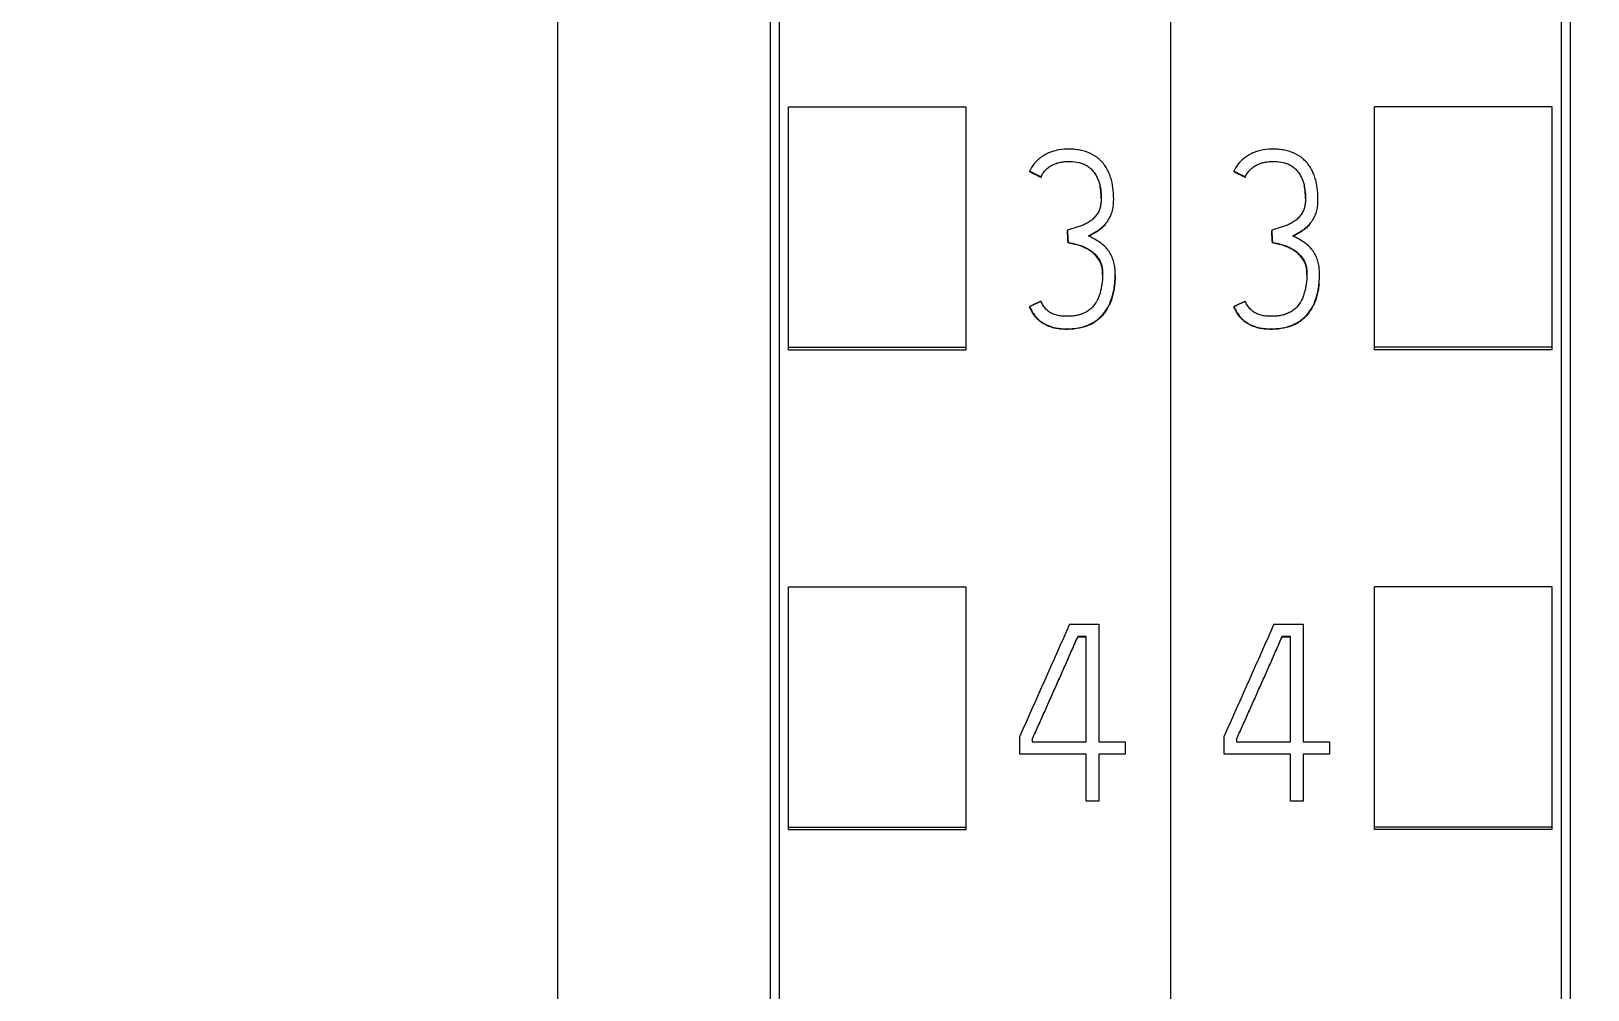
# Model space of a CAD drawing. Header units: millimetres. Extents: x 1359 to 3577, y 1333 to 3557.
# Drawn here: x 2633.15 to 2650.67, y 3011.5 to 3022.29 of the extents above; entities that cross this region are included whole.
import ezdxf

# ---------------------------------------------------------------- set-up
doc = ezdxf.new("R2010")
doc.units = ezdxf.units.MM
doc.layers.add('000-PI-Oprema', color=30, linetype='Continuous', lineweight=5)
doc.layers.add('002-PI-Kabelska kanalica', color=150, linetype='Continuous')
doc.styles.get("Standard").update_dxf_attribs({"font": 'arial.ttf'})
doc.dimstyles.new('ISO-25', dxfattribs={"dimtxt": 2.5, "dimasz": 2.5, "dimexe": 1.25, "dimexo": 0.625, "dimtad": 1, "dimtxsty": 'Standard', "dimcen": 2.5, "dimadec": 0, "dimazin": 0, "dimtfac": 1, "dimtmove": 0, "dimatfit": 3, "dimfxl": 1, "dimarcsym": 0})

# ---------------------------------------------------------------- blocks, each defined once
blk = doc.blocks.new('S7-1500 DI HF - 6ES7521-1BL00-0AB0')
at = {"layer": '000-PI-Oprema', "color": 0, "linetype": 'ByBlock', "lineweight": 0}
for p, q in [((0, 134.681), (0, 21.262)), ((34.8, 134.681), (34.8, 21.262)), ((4.4, 132.4), (4.4, 23.585)), ((30.4, 23.585), (30.4, 132.4)), ((2.3, 112.178), (2.3, 114.881)), ((4.3, 114.881), (2.3, 114.881)), ((4.3, 112.178), (4.3, 114.881)), ((30.5, 112.178), (30.5, 114.881)), ((30.5, 114.881), (32.5, 114.881)), ((32.5, 112.178), (32.5, 114.881)), ((0.716, 114.157), (0.716, 114.151)), ((0.844, 114.094), (0.844, 114.088)), ((33.216, 114.157), (33.216, 114.151)), ((33.344, 114.094), (33.344, 114.088)), ((1.662, 113.84), (1.662, 113.846)), ((34.162, 113.84), (34.162, 113.846)), ((1.141, 113.494), (1.141, 113.488)), ((33.641, 113.494), (33.641, 113.488)), ((1.149, 113.356), (1.149, 113.35)), ((33.649, 113.356), (33.649, 113.35)), ((1.679, 112.99), (1.679, 112.996)), ((34.179, 112.99), (34.179, 112.996)), ((0.716, 112.635), (0.716, 112.629)), ((33.216, 112.635), (33.216, 112.629)), ((2.3, 112.149), (2.3, 112.178)), ((4.3, 112.178), (2.3, 112.178)), ((4.3, 112.149), (4.3, 112.178)), ((30.5, 112.149), (30.5, 112.178)), ((30.5, 112.178), (32.5, 112.178)), ((32.5, 112.149), (32.5, 112.178)), ((4.3, 112.149), (2.3, 112.149)), ((30.5, 112.149), (32.5, 112.149)), ((2.3, 106.777), (2.3, 109.479)), ((4.3, 109.479), (2.3, 109.479)), ((4.3, 106.777), (4.3, 109.479)), ((30.5, 106.777), (30.5, 109.479)), ((30.5, 109.479), (32.5, 109.479)), ((32.5, 106.777), (32.5, 109.479)), ((1.166, 109.061), (1.496, 109.061)), ((1.496, 109.061), (1.496, 107.735)), ((33.666, 109.061), (33.996, 109.061)), ((33.996, 109.061), (33.996, 107.735)), ((1.257, 108.923), (1.257, 108.917)), ((1.354, 108.923), (1.257, 108.923)), ((1.257, 108.917), (1.354, 108.917)), ((1.354, 107.735), (1.354, 108.923)), ((33.757, 108.923), (33.757, 108.917)), ((33.854, 108.923), (33.757, 108.923)), ((33.757, 108.917), (33.854, 108.917)), ((33.854, 107.735), (33.854, 108.923)), ((0.605, 107.596), (0.605, 107.801)), ((33.105, 107.596), (33.105, 107.801)), ((0.744, 107.771), (0.744, 107.735)), ((0.744, 107.735), (1.354, 107.735)), ((1.496, 107.735), (1.79, 107.735)), ((1.79, 107.735), (1.79, 107.596)), ((33.244, 107.771), (33.244, 107.735)), ((33.244, 107.735), (33.854, 107.735)), ((33.996, 107.735), (34.29, 107.735)), ((34.29, 107.735), (34.29, 107.596)), ((1.354, 107.596), (0.605, 107.596)), ((1.354, 107.069), (1.354, 107.596)), ((1.496, 107.596), (1.496, 107.069)), ((1.79, 107.596), (1.496, 107.596)), ((33.854, 107.596), (33.105, 107.596)), ((33.854, 107.069), (33.854, 107.596)), ((33.996, 107.596), (33.996, 107.069)), ((34.29, 107.596), (33.996, 107.596)), ((1.496, 107.069), (1.354, 107.069)), ((33.996, 107.069), (33.854, 107.069)), ((2.3, 106.749), (2.3, 106.777)), ((4.3, 106.777), (2.3, 106.777)), ((4.3, 106.749), (2.3, 106.749)), ((4.3, 106.749), (4.3, 106.777)), ((30.5, 106.749), (30.5, 106.777)), ((30.5, 106.777), (32.5, 106.777)), ((30.5, 106.749), (32.5, 106.749)), ((32.5, 106.749), (32.5, 106.777))]:
    blk.add_line(p, q, dxfattribs=at)
at = {"layer": '000-PI-Oprema', "color": 18, "linetype": 'ByBlock', "lineweight": 0, "true_color": 0x000000}
for centre, major_axis, ratio, start_param, end_param in [((-12.853, 16.693), (438.421, 990.891), 0.022739, 1.487509, 1.488786), ((18.741, 10.646), (452.614, 1023.309), 0.023466, 1.484858, 1.486095)]:
    blk.add_ellipse(centre, major_axis=major_axis, ratio=ratio, start_param=start_param, end_param=end_param, dxfattribs=at)
at = {"layer": '000-PI-Oprema', "color": 0, "linetype": 'ByBlock', "lineweight": 0}
for points, knots in [([(4.5, 132.586), (4.5, 129.542), (4.5, 119.972), (4.5, 105.802), (4.5, 91.235), (4.5, 77.025), (4.5, 62.731), (4.5, 47.245), (4.5, 34.605), (4.5, 26.64), (4.5, 23.299)], [0, 0, 0, 0, 0.083934, 0.263736, 0.389889, 0.484142, 0.653794, 0.78188, 0.908517, 1, 1, 1, 1]), ([(30.3, 23.299), (30.3, 26.64), (30.3, 34.605), (30.3, 47.245), (30.3, 62.731), (30.3, 77.025), (30.3, 91.235), (30.3, 105.802), (30.3, 119.972), (30.3, 129.542), (30.3, 132.586)], [0, 0, 0, 0, 0.091483, 0.21812, 0.346206, 0.515858, 0.610111, 0.736264, 0.916066, 1, 1, 1, 1]), ([(27.9, 129.52), (27.9, 127.497), (27.9, 118.948), (27.9, 105.802), (27.9, 91.235), (27.9, 77.025), (27.9, 62.731), (27.9, 47.245), (27.9, 34.486), (27.9, 25.605), (27.9, 21.348), (27.9, 20.55)], [0, 0, 0, 0, 0.055935, 0.236292, 0.362833, 0.457376, 0.627551, 0.756032, 0.883059, 0.978086, 1, 1, 1, 1]), ([(1.379, 113.431), (1.397, 113.44), (1.415, 113.449), (1.449, 113.469), (1.467, 113.479), (1.491, 113.496), (1.5, 113.501), (1.515, 113.513), (1.523, 113.52), (1.538, 113.533), (1.545, 113.54), (1.56, 113.554), (1.567, 113.562), (1.586, 113.585), (1.598, 113.601), (1.614, 113.627), (1.618, 113.636), (1.627, 113.654), (1.631, 113.663), (1.642, 113.692), (1.648, 113.711), (1.656, 113.75), (1.659, 113.77), (1.662, 113.81), (1.662, 113.83), (1.662, 113.871), (1.661, 113.891), (1.657, 113.95), (1.652, 113.99), (1.639, 114.049), (1.634, 114.069), (1.621, 114.107), (1.607, 114.144), (1.588, 114.18), (1.567, 114.215), (1.555, 114.231), (1.53, 114.262), (1.509, 114.284), (1.486, 114.304), (1.47, 114.316), (1.462, 114.322), (1.42, 114.35), (1.383, 114.367), (1.335, 114.383), (1.325, 114.386), (1.306, 114.391), (1.276, 114.397), (1.226, 114.404), (1.186, 114.406), (1.145, 114.406), (1.125, 114.406), (1.065, 114.401), (1.025, 114.395), (0.977, 114.381), (0.967, 114.378), (0.948, 114.371), (0.939, 114.367), (0.911, 114.355), (0.875, 114.336), (0.842, 114.313), (0.819, 114.294), (0.811, 114.287), (0.796, 114.273), (0.789, 114.266), (0.769, 114.243), (0.756, 114.228), (0.74, 114.202), (0.735, 114.194), (0.725, 114.176), (0.72, 114.167), (0.716, 114.157)], [0, 0, 0, 0, 0.03125, 0.03125, 0.0625, 0.0625, 0.078125, 0.078125, 0.09375, 0.09375, 0.109375, 0.109375, 0.125, 0.125, 0.15625, 0.15625, 0.171875, 0.171875, 0.1875, 0.1875, 0.21875, 0.21875, 0.25, 0.25, 0.28125, 0.28125, 0.3125, 0.3125, 0.375, 0.375, 0.40625, 0.40625, 0.4375, 0.46875, 0.46875, 0.5, 0.5, 0.53125, 0.546875, 0.546875, 0.5625, 0.5625, 0.625, 0.625, 0.640625, 0.640625, 0.65625, 0.6875, 0.71875, 0.71875, 0.75, 0.75, 0.8125, 0.8125, 0.828125, 0.828125, 0.84375, 0.84375, 0.875, 0.90625, 0.90625, 0.921875, 0.921875, 0.9375, 0.9375, 0.96875, 0.96875, 0.984375, 0.984375, 1, 1, 1, 1]), ([(0.844, 114.094), (0.851, 114.109), (0.859, 114.123), (0.878, 114.15), (0.888, 114.163), (0.905, 114.18), (0.911, 114.186), (0.924, 114.197), (0.931, 114.202), (0.944, 114.212), (0.951, 114.216), (0.965, 114.225), (0.972, 114.229), (0.994, 114.239), (1.01, 114.245), (1.042, 114.255), (1.058, 114.258), (1.091, 114.264), (1.107, 114.265), (1.14, 114.268), (1.157, 114.268), (1.207, 114.267), (1.239, 114.264), (1.28, 114.254), (1.288, 114.252), (1.304, 114.247), (1.312, 114.244), (1.335, 114.235), (1.349, 114.227), (1.37, 114.214), (1.377, 114.209), (1.39, 114.199), (1.397, 114.194), (1.415, 114.177), (1.426, 114.165), (1.441, 114.145), (1.446, 114.138), (1.455, 114.124), (1.468, 114.103), (1.479, 114.081), (1.492, 114.051), (1.497, 114.035), (1.506, 114.003), (1.509, 113.987), (1.518, 113.939), (1.52, 113.906), (1.521, 113.856), (1.521, 113.84), (1.52, 113.807), (1.518, 113.79), (1.514, 113.766), (1.512, 113.758), (1.508, 113.742), (1.506, 113.734), (1.497, 113.711), (1.49, 113.696), (1.476, 113.675), (1.472, 113.668), (1.461, 113.655), (1.456, 113.649), (1.445, 113.636), (1.439, 113.63), (1.427, 113.619), (1.421, 113.613), (1.402, 113.598), (1.388, 113.589), (1.36, 113.572), (1.345, 113.564), (1.315, 113.55), (1.299, 113.544), (1.268, 113.533), (1.252, 113.528), (1.204, 113.514), (1.173, 113.504), (1.141, 113.494)], [0, 0, 0, 0, 0.03125, 0.03125, 0.0625, 0.0625, 0.078125, 0.078125, 0.09375, 0.09375, 0.109375, 0.109375, 0.125, 0.125, 0.15625, 0.15625, 0.1875, 0.1875, 0.21875, 0.21875, 0.25, 0.25, 0.3125, 0.3125, 0.328125, 0.328125, 0.34375, 0.34375, 0.375, 0.375, 0.390625, 0.390625, 0.40625, 0.40625, 0.4375, 0.4375, 0.453125, 0.453125, 0.46875, 0.5, 0.5, 0.53125, 0.53125, 0.5625, 0.5625, 0.625, 0.625, 0.65625, 0.65625, 0.6875, 0.6875, 0.703125, 0.703125, 0.71875, 0.71875, 0.75, 0.75, 0.765625, 0.765625, 0.78125, 0.78125, 0.796875, 0.796875, 0.8125, 0.8125, 0.84375, 0.84375, 0.875, 0.875, 0.90625, 0.90625, 0.9375, 0.9375, 1, 1, 1, 1]), ([(33.879, 113.431), (33.897, 113.44), (33.915, 113.449), (33.949, 113.469), (33.967, 113.479), (33.991, 113.496), (34, 113.501), (34.015, 113.513), (34.023, 113.52), (34.038, 113.533), (34.045, 113.54), (34.06, 113.554), (34.067, 113.562), (34.086, 113.585), (34.098, 113.601), (34.114, 113.627), (34.118, 113.636), (34.127, 113.654), (34.131, 113.663), (34.142, 113.692), (34.148, 113.711), (34.156, 113.75), (34.159, 113.77), (34.162, 113.81), (34.162, 113.83), (34.162, 113.871), (34.161, 113.891), (34.157, 113.95), (34.152, 113.99), (34.139, 114.049), (34.134, 114.069), (34.121, 114.107), (34.107, 114.144), (34.088, 114.18), (34.067, 114.215), (34.055, 114.231), (34.03, 114.262), (34.009, 114.284), (33.986, 114.304), (33.97, 114.316), (33.962, 114.322), (33.92, 114.35), (33.883, 114.367), (33.835, 114.383), (33.825, 114.386), (33.806, 114.391), (33.776, 114.397), (33.726, 114.404), (33.686, 114.406), (33.645, 114.406), (33.625, 114.406), (33.565, 114.401), (33.525, 114.395), (33.477, 114.381), (33.467, 114.378), (33.448, 114.371), (33.439, 114.367), (33.411, 114.355), (33.375, 114.336), (33.342, 114.313), (33.319, 114.294), (33.311, 114.287), (33.296, 114.273), (33.289, 114.266), (33.269, 114.243), (33.256, 114.228), (33.24, 114.202), (33.235, 114.194), (33.225, 114.176), (33.22, 114.167), (33.216, 114.157)], [0, 0, 0, 0, 0.03125, 0.03125, 0.0625, 0.0625, 0.078125, 0.078125, 0.09375, 0.09375, 0.109375, 0.109375, 0.125, 0.125, 0.15625, 0.15625, 0.171875, 0.171875, 0.1875, 0.1875, 0.21875, 0.21875, 0.25, 0.25, 0.28125, 0.28125, 0.3125, 0.3125, 0.375, 0.375, 0.40625, 0.40625, 0.4375, 0.46875, 0.46875, 0.5, 0.5, 0.53125, 0.546875, 0.546875, 0.5625, 0.5625, 0.625, 0.625, 0.640625, 0.640625, 0.65625, 0.6875, 0.71875, 0.71875, 0.75, 0.75, 0.8125, 0.8125, 0.828125, 0.828125, 0.84375, 0.84375, 0.875, 0.90625, 0.90625, 0.921875, 0.921875, 0.9375, 0.9375, 0.96875, 0.96875, 0.984375, 0.984375, 1, 1, 1, 1]), ([(33.344, 114.094), (33.351, 114.109), (33.359, 114.123), (33.378, 114.15), (33.388, 114.163), (33.405, 114.18), (33.411, 114.186), (33.424, 114.197), (33.431, 114.202), (33.444, 114.212), (33.451, 114.216), (33.465, 114.225), (33.472, 114.229), (33.494, 114.239), (33.51, 114.245), (33.542, 114.255), (33.558, 114.258), (33.591, 114.264), (33.607, 114.265), (33.64, 114.268), (33.657, 114.268), (33.707, 114.267), (33.739, 114.264), (33.78, 114.254), (33.788, 114.252), (33.804, 114.247), (33.812, 114.244), (33.835, 114.235), (33.849, 114.227), (33.87, 114.214), (33.877, 114.209), (33.89, 114.199), (33.897, 114.194), (33.915, 114.177), (33.926, 114.165), (33.941, 114.145), (33.946, 114.138), (33.955, 114.124), (33.968, 114.103), (33.979, 114.081), (33.992, 114.051), (33.997, 114.035), (34.006, 114.003), (34.009, 113.987), (34.018, 113.939), (34.02, 113.906), (34.021, 113.856), (34.021, 113.84), (34.02, 113.807), (34.018, 113.79), (34.014, 113.766), (34.012, 113.758), (34.008, 113.742), (34.006, 113.734), (33.997, 113.711), (33.99, 113.696), (33.976, 113.675), (33.972, 113.668), (33.961, 113.655), (33.956, 113.649), (33.945, 113.636), (33.939, 113.63), (33.927, 113.619), (33.921, 113.613), (33.902, 113.598), (33.888, 113.589), (33.86, 113.572), (33.845, 113.564), (33.815, 113.55), (33.799, 113.544), (33.768, 113.533), (33.752, 113.528), (33.704, 113.514), (33.673, 113.504), (33.641, 113.494)], [0, 0, 0, 0, 0.03125, 0.03125, 0.0625, 0.0625, 0.078125, 0.078125, 0.09375, 0.09375, 0.109375, 0.109375, 0.125, 0.125, 0.15625, 0.15625, 0.1875, 0.1875, 0.21875, 0.21875, 0.25, 0.25, 0.3125, 0.3125, 0.328125, 0.328125, 0.34375, 0.34375, 0.375, 0.375, 0.390625, 0.390625, 0.40625, 0.40625, 0.4375, 0.4375, 0.453125, 0.453125, 0.46875, 0.5, 0.5, 0.53125, 0.53125, 0.5625, 0.5625, 0.625, 0.625, 0.65625, 0.65625, 0.6875, 0.6875, 0.703125, 0.703125, 0.71875, 0.71875, 0.75, 0.75, 0.765625, 0.765625, 0.78125, 0.78125, 0.796875, 0.796875, 0.8125, 0.8125, 0.84375, 0.84375, 0.875, 0.875, 0.90625, 0.90625, 0.9375, 0.9375, 1, 1, 1, 1]), ([(1.521, 113.851), (1.521, 113.855), (1.521, 113.859), (1.52, 113.896), (1.518, 113.929), (1.511, 113.972), (1.509, 113.983), (1.506, 113.994)], [0, 0, 0, 0, 0.087818, 0.087818, 0.771228, 0.771228, 1, 1, 1, 1]), ([(34.021, 113.851), (34.021, 113.855), (34.021, 113.859), (34.02, 113.896), (34.018, 113.929), (34.011, 113.972), (34.009, 113.983), (34.006, 113.994)], [0, 0, 0, 0, 0.087818, 0.087818, 0.771228, 0.771228, 1, 1, 1, 1]), ([(0.716, 112.635), (0.725, 112.616), (0.734, 112.597), (0.756, 112.561), (0.767, 112.544), (0.786, 112.519), (0.793, 112.511), (0.808, 112.496), (0.816, 112.488), (0.84, 112.468), (0.857, 112.456), (0.884, 112.44), (0.894, 112.435), (0.913, 112.426), (0.923, 112.422), (0.952, 112.41), (0.972, 112.404), (1.013, 112.394), (1.034, 112.39), (1.076, 112.386), (1.097, 112.385), (1.138, 112.384), (1.159, 112.384), (1.201, 112.386), (1.222, 112.388), (1.253, 112.393), (1.264, 112.395), (1.285, 112.399), (1.295, 112.401), (1.325, 112.409), (1.345, 112.415), (1.375, 112.427), (1.384, 112.431), (1.404, 112.44), (1.413, 112.445), (1.441, 112.46), (1.458, 112.472), (1.491, 112.497), (1.507, 112.511), (1.536, 112.541), (1.55, 112.557), (1.575, 112.591), (1.586, 112.609), (1.602, 112.636), (1.606, 112.645), (1.616, 112.664), (1.62, 112.674), (1.64, 112.723), (1.651, 112.763), (1.664, 112.824), (1.668, 112.844), (1.673, 112.886), (1.675, 112.907), (1.678, 112.949), (1.679, 112.97), (1.679, 113.011), (1.679, 113.032), (1.675, 113.073), (1.673, 113.094), (1.666, 113.125), (1.663, 113.135), (1.657, 113.156), (1.654, 113.166), (1.643, 113.195), (1.634, 113.214), (1.618, 113.242), (1.612, 113.251), (1.6, 113.268), (1.593, 113.277), (1.573, 113.301), (1.558, 113.316), (1.525, 113.343), (1.508, 113.355), (1.472, 113.379), (1.454, 113.39), (1.417, 113.411), (1.398, 113.421), (1.379, 113.431)], [0, 0, 0, 0, 0.03125, 0.03125, 0.0625, 0.0625, 0.078125, 0.078125, 0.09375, 0.09375, 0.125, 0.125, 0.140625, 0.140625, 0.15625, 0.15625, 0.1875, 0.1875, 0.21875, 0.21875, 0.25, 0.25, 0.28125, 0.28125, 0.3125, 0.3125, 0.328125, 0.328125, 0.34375, 0.34375, 0.375, 0.375, 0.390625, 0.390625, 0.40625, 0.40625, 0.4375, 0.4375, 0.46875, 0.46875, 0.5, 0.5, 0.53125, 0.53125, 0.546875, 0.546875, 0.5625, 0.5625, 0.625, 0.625, 0.65625, 0.65625, 0.6875, 0.6875, 0.71875, 0.71875, 0.75, 0.75, 0.78125, 0.78125, 0.796875, 0.796875, 0.8125, 0.8125, 0.84375, 0.84375, 0.859375, 0.859375, 0.875, 0.875, 0.90625, 0.90625, 0.9375, 0.9375, 0.96875, 0.96875, 1, 1, 1, 1]), ([(1.568, 113.557), (1.557, 113.545), (1.545, 113.533), (1.524, 113.515), (1.517, 113.508), (1.501, 113.496), (1.492, 113.49), (1.467, 113.474), (1.45, 113.463), (1.415, 113.443), (1.397, 113.434), (1.379, 113.425)], [0, 0, 0, 0, 0.218648, 0.218648, 0.348874, 0.348874, 0.479099, 0.479099, 0.739549, 0.739549, 1, 1, 1, 1]), ([(33.216, 112.635), (33.225, 112.616), (33.234, 112.597), (33.256, 112.561), (33.267, 112.544), (33.286, 112.519), (33.293, 112.511), (33.308, 112.496), (33.316, 112.488), (33.34, 112.468), (33.357, 112.456), (33.384, 112.44), (33.394, 112.435), (33.413, 112.426), (33.423, 112.422), (33.452, 112.41), (33.472, 112.404), (33.513, 112.394), (33.534, 112.39), (33.576, 112.386), (33.597, 112.385), (33.638, 112.384), (33.659, 112.384), (33.701, 112.386), (33.722, 112.388), (33.753, 112.393), (33.764, 112.395), (33.785, 112.399), (33.795, 112.401), (33.825, 112.409), (33.845, 112.415), (33.875, 112.427), (33.884, 112.431), (33.904, 112.44), (33.913, 112.445), (33.941, 112.46), (33.958, 112.472), (33.991, 112.497), (34.007, 112.511), (34.036, 112.541), (34.05, 112.557), (34.075, 112.591), (34.086, 112.609), (34.102, 112.636), (34.106, 112.645), (34.116, 112.664), (34.12, 112.674), (34.14, 112.723), (34.151, 112.763), (34.164, 112.824), (34.168, 112.844), (34.173, 112.886), (34.175, 112.907), (34.178, 112.949), (34.179, 112.97), (34.179, 113.011), (34.179, 113.032), (34.175, 113.073), (34.173, 113.094), (34.166, 113.125), (34.163, 113.135), (34.157, 113.156), (34.154, 113.166), (34.143, 113.195), (34.134, 113.214), (34.118, 113.242), (34.112, 113.251), (34.1, 113.268), (34.093, 113.277), (34.073, 113.301), (34.058, 113.316), (34.025, 113.343), (34.008, 113.355), (33.972, 113.379), (33.954, 113.39), (33.917, 113.411), (33.898, 113.421), (33.879, 113.431)], [0, 0, 0, 0, 0.03125, 0.03125, 0.0625, 0.0625, 0.078125, 0.078125, 0.09375, 0.09375, 0.125, 0.125, 0.140625, 0.140625, 0.15625, 0.15625, 0.1875, 0.1875, 0.21875, 0.21875, 0.25, 0.25, 0.28125, 0.28125, 0.3125, 0.3125, 0.328125, 0.328125, 0.34375, 0.34375, 0.375, 0.375, 0.390625, 0.390625, 0.40625, 0.40625, 0.4375, 0.4375, 0.46875, 0.46875, 0.5, 0.5, 0.53125, 0.53125, 0.546875, 0.546875, 0.5625, 0.5625, 0.625, 0.625, 0.65625, 0.65625, 0.6875, 0.6875, 0.71875, 0.71875, 0.75, 0.75, 0.78125, 0.78125, 0.796875, 0.796875, 0.8125, 0.8125, 0.84375, 0.84375, 0.859375, 0.859375, 0.875, 0.875, 0.90625, 0.90625, 0.9375, 0.9375, 0.96875, 0.96875, 1, 1, 1, 1]), ([(34.068, 113.557), (34.057, 113.545), (34.045, 113.533), (34.024, 113.515), (34.017, 113.508), (34.001, 113.496), (33.992, 113.49), (33.967, 113.474), (33.95, 113.463), (33.915, 113.443), (33.897, 113.434), (33.879, 113.425)], [0, 0, 0, 0, 0.218648, 0.218648, 0.348874, 0.348874, 0.479099, 0.479099, 0.739549, 0.739549, 1, 1, 1, 1]), ([(1.149, 113.356), (1.183, 113.351), (1.216, 113.343), (1.266, 113.329), (1.282, 113.324), (1.315, 113.312), (1.33, 113.306), (1.354, 113.294), (1.362, 113.29), (1.377, 113.282), (1.384, 113.277), (1.406, 113.263), (1.42, 113.253), (1.439, 113.236), (1.446, 113.23), (1.458, 113.218), (1.464, 113.211), (1.48, 113.191), (1.49, 113.178), (1.503, 113.155), (1.507, 113.148), (1.515, 113.132), (1.518, 113.124), (1.527, 113.099), (1.531, 113.083), (1.536, 113.049), (1.537, 113.031), (1.538, 112.997), (1.537, 112.98), (1.535, 112.928), (1.531, 112.894), (1.522, 112.844), (1.519, 112.827), (1.511, 112.793), (1.506, 112.777), (1.495, 112.744), (1.488, 112.728), (1.477, 112.705), (1.473, 112.697), (1.464, 112.682), (1.46, 112.675), (1.436, 112.639), (1.412, 112.614), (1.377, 112.588), (1.37, 112.583), (1.355, 112.574), (1.347, 112.57), (1.324, 112.559), (1.308, 112.552), (1.275, 112.541), (1.258, 112.537), (1.224, 112.531), (1.19, 112.526), (1.155, 112.525), (1.121, 112.525), (1.103, 112.525), (1.069, 112.528), (1.052, 112.531), (1.018, 112.537), (1.001, 112.542), (0.969, 112.555), (0.953, 112.563), (0.932, 112.577), (0.925, 112.583), (0.912, 112.594), (0.905, 112.6), (0.894, 112.612), (0.888, 112.619), (0.878, 112.633), (0.873, 112.64), (0.859, 112.662), (0.851, 112.677), (0.844, 112.693)], [0, 0, 0, 0, 0.0625, 0.0625, 0.09375, 0.09375, 0.125, 0.125, 0.140625, 0.140625, 0.15625, 0.15625, 0.1875, 0.1875, 0.203125, 0.203125, 0.21875, 0.21875, 0.25, 0.25, 0.265625, 0.265625, 0.28125, 0.28125, 0.3125, 0.3125, 0.34375, 0.34375, 0.375, 0.375, 0.4375, 0.4375, 0.46875, 0.46875, 0.5, 0.5, 0.53125, 0.53125, 0.546875, 0.546875, 0.5625, 0.5625, 0.625, 0.625, 0.640625, 0.640625, 0.65625, 0.65625, 0.6875, 0.6875, 0.71875, 0.71875, 0.75, 0.78125, 0.78125, 0.8125, 0.8125, 0.84375, 0.84375, 0.875, 0.875, 0.90625, 0.90625, 0.921875, 0.921875, 0.9375, 0.9375, 0.953125, 0.953125, 0.96875, 0.96875, 1, 1, 1, 1]), ([(1.537, 112.993), (1.537, 112.998), (1.537, 113.003), (1.537, 113.017), (1.537, 113.025), (1.535, 113.043), (1.535, 113.051), (1.531, 113.077), (1.527, 113.094), (1.518, 113.118), (1.515, 113.126), (1.507, 113.141), (1.503, 113.149), (1.49, 113.171), (1.48, 113.185), (1.458, 113.212), (1.446, 113.224), (1.42, 113.247), (1.406, 113.257), (1.377, 113.276), (1.362, 113.284), (1.331, 113.299), (1.315, 113.306), (1.283, 113.318), (1.266, 113.323), (1.217, 113.337), (1.183, 113.345), (1.149, 113.35)], [0, 0, 0, 0, 0.026635, 0.026635, 0.070879, 0.070879, 0.115123, 0.115123, 0.20361, 0.20361, 0.247854, 0.247854, 0.292098, 0.292098, 0.380586, 0.380586, 0.469074, 0.469074, 0.557561, 0.557561, 0.646049, 0.646049, 0.734537, 0.734537, 0.823025, 0.823025, 1, 1, 1, 1]), ([(33.649, 113.356), (33.683, 113.351), (33.716, 113.343), (33.766, 113.329), (33.782, 113.324), (33.815, 113.312), (33.83, 113.306), (33.854, 113.294), (33.862, 113.29), (33.877, 113.282), (33.884, 113.277), (33.906, 113.263), (33.92, 113.253), (33.939, 113.236), (33.946, 113.23), (33.958, 113.218), (33.964, 113.211), (33.98, 113.191), (33.99, 113.178), (34.003, 113.155), (34.007, 113.148), (34.015, 113.132), (34.018, 113.124), (34.027, 113.099), (34.031, 113.083), (34.036, 113.049), (34.037, 113.031), (34.038, 112.997), (34.037, 112.98), (34.035, 112.928), (34.031, 112.894), (34.022, 112.844), (34.019, 112.827), (34.011, 112.793), (34.006, 112.777), (33.995, 112.744), (33.988, 112.728), (33.977, 112.705), (33.973, 112.697), (33.964, 112.682), (33.96, 112.675), (33.936, 112.639), (33.912, 112.614), (33.877, 112.588), (33.87, 112.583), (33.855, 112.574), (33.847, 112.57), (33.824, 112.559), (33.808, 112.552), (33.775, 112.541), (33.758, 112.537), (33.724, 112.531), (33.69, 112.526), (33.655, 112.525), (33.621, 112.525), (33.603, 112.525), (33.569, 112.528), (33.552, 112.531), (33.518, 112.537), (33.501, 112.542), (33.469, 112.555), (33.453, 112.563), (33.432, 112.577), (33.425, 112.583), (33.412, 112.594), (33.405, 112.6), (33.394, 112.612), (33.388, 112.619), (33.378, 112.633), (33.373, 112.64), (33.359, 112.662), (33.351, 112.677), (33.344, 112.693)], [0, 0, 0, 0, 0.0625, 0.0625, 0.09375, 0.09375, 0.125, 0.125, 0.140625, 0.140625, 0.15625, 0.15625, 0.1875, 0.1875, 0.203125, 0.203125, 0.21875, 0.21875, 0.25, 0.25, 0.265625, 0.265625, 0.28125, 0.28125, 0.3125, 0.3125, 0.34375, 0.34375, 0.375, 0.375, 0.4375, 0.4375, 0.46875, 0.46875, 0.5, 0.5, 0.53125, 0.53125, 0.546875, 0.546875, 0.5625, 0.5625, 0.625, 0.625, 0.640625, 0.640625, 0.65625, 0.65625, 0.6875, 0.6875, 0.71875, 0.71875, 0.75, 0.78125, 0.78125, 0.8125, 0.8125, 0.84375, 0.84375, 0.875, 0.875, 0.90625, 0.90625, 0.921875, 0.921875, 0.9375, 0.9375, 0.953125, 0.953125, 0.96875, 0.96875, 1, 1, 1, 1]), ([(34.037, 112.993), (34.037, 112.998), (34.037, 113.003), (34.037, 113.017), (34.037, 113.025), (34.035, 113.043), (34.035, 113.051), (34.031, 113.077), (34.027, 113.094), (34.018, 113.118), (34.015, 113.126), (34.007, 113.141), (34.003, 113.149), (33.99, 113.171), (33.98, 113.185), (33.958, 113.212), (33.946, 113.224), (33.92, 113.247), (33.906, 113.257), (33.877, 113.276), (33.862, 113.284), (33.831, 113.299), (33.815, 113.306), (33.783, 113.318), (33.766, 113.323), (33.717, 113.337), (33.683, 113.345), (33.649, 113.35)], [0, 0, 0, 0, 0.026635, 0.026635, 0.070879, 0.070879, 0.115123, 0.115123, 0.20361, 0.20361, 0.247854, 0.247854, 0.292098, 0.292098, 0.380586, 0.380586, 0.469074, 0.469074, 0.557561, 0.557561, 0.646049, 0.646049, 0.734537, 0.734537, 0.823025, 0.823025, 1, 1, 1, 1]), ([(1.674, 112.888), (1.673, 112.879), (1.672, 112.871), (1.668, 112.841), (1.665, 112.821), (1.652, 112.76), (1.641, 112.72), (1.621, 112.671), (1.617, 112.662), (1.608, 112.643), (1.603, 112.633), (1.588, 112.605), (1.577, 112.588), (1.552, 112.554), (1.539, 112.538), (1.517, 112.515), (1.509, 112.507), (1.493, 112.493), (1.485, 112.486), (1.46, 112.467), (1.443, 112.455), (1.416, 112.44), (1.406, 112.435), (1.387, 112.426), (1.377, 112.422), (1.328, 112.402), (1.287, 112.392), (1.225, 112.383), (1.204, 112.38), (1.161, 112.378), (1.14, 112.378), (1.098, 112.378), (1.077, 112.38), (1.046, 112.383), (1.035, 112.384), (1.014, 112.388), (1.004, 112.39), (0.973, 112.397), (0.953, 112.404), (0.923, 112.415), (0.914, 112.42), (0.894, 112.429), (0.885, 112.434), (0.857, 112.45), (0.84, 112.462), (0.816, 112.482), (0.808, 112.489), (0.793, 112.504), (0.786, 112.512), (0.767, 112.537), (0.756, 112.555), (0.734, 112.591), (0.725, 112.61), (0.716, 112.629)], [0, 0, 0, 0, 0.018898, 0.018898, 0.065617, 0.065617, 0.159055, 0.159055, 0.182415, 0.182415, 0.205774, 0.205774, 0.252494, 0.252494, 0.299213, 0.299213, 0.322572, 0.322572, 0.345932, 0.345932, 0.392651, 0.392651, 0.416011, 0.416011, 0.43937, 0.43937, 0.532809, 0.532809, 0.579528, 0.579528, 0.626247, 0.626247, 0.672966, 0.672966, 0.696326, 0.696326, 0.719685, 0.719685, 0.766404, 0.766404, 0.789764, 0.789764, 0.813123, 0.813123, 0.859843, 0.859843, 0.883202, 0.883202, 0.906562, 0.906562, 0.953281, 0.953281, 1, 1, 1, 1]), ([(34.179, 112.99), (34.179, 112.989), (34.179, 112.988), (34.179, 112.967), (34.178, 112.946), (34.175, 112.904), (34.173, 112.883), (34.168, 112.841), (34.165, 112.821), (34.152, 112.76), (34.141, 112.72), (34.121, 112.671), (34.117, 112.662), (34.108, 112.643), (34.103, 112.633), (34.088, 112.605), (34.077, 112.588), (34.052, 112.554), (34.039, 112.538), (34.017, 112.515), (34.009, 112.507), (33.993, 112.493), (33.985, 112.486), (33.96, 112.467), (33.943, 112.455), (33.916, 112.44), (33.906, 112.435), (33.887, 112.426), (33.877, 112.422), (33.828, 112.402), (33.787, 112.392), (33.725, 112.383), (33.704, 112.38), (33.661, 112.378), (33.64, 112.378), (33.598, 112.378), (33.577, 112.38), (33.546, 112.383), (33.535, 112.384), (33.514, 112.388), (33.504, 112.39), (33.473, 112.397), (33.453, 112.404), (33.423, 112.415), (33.414, 112.42), (33.394, 112.429), (33.385, 112.434), (33.357, 112.45), (33.34, 112.462), (33.316, 112.482), (33.308, 112.489), (33.293, 112.504), (33.286, 112.512), (33.267, 112.537), (33.256, 112.555), (33.234, 112.591), (33.225, 112.61), (33.216, 112.629)], [0, 0, 0, 0, 0.001389, 0.001389, 0.044807, 0.044807, 0.088225, 0.088225, 0.131643, 0.131643, 0.218479, 0.218479, 0.240188, 0.240188, 0.261896, 0.261896, 0.305314, 0.305314, 0.348732, 0.348732, 0.370441, 0.370441, 0.39215, 0.39215, 0.435568, 0.435568, 0.457277, 0.457277, 0.478986, 0.478986, 0.565821, 0.565821, 0.609239, 0.609239, 0.652657, 0.652657, 0.696075, 0.696075, 0.717784, 0.717784, 0.739493, 0.739493, 0.782911, 0.782911, 0.80462, 0.80462, 0.826329, 0.826329, 0.869746, 0.869746, 0.891455, 0.891455, 0.913164, 0.913164, 0.956582, 0.956582, 1, 1, 1, 1]), ([(1.257, 108.923), (1.247, 108.899), (1.236, 108.875), (1.215, 108.827), (1.204, 108.803), (1.172, 108.73), (1.151, 108.682), (1.109, 108.586), (1.088, 108.538), (1.045, 108.442), (1.023, 108.394), (0.98, 108.298), (0.959, 108.25), (0.916, 108.154), (0.895, 108.106), (0.852, 108.01), (0.831, 107.962), (0.798, 107.89), (0.787, 107.866), (0.771, 107.83), (0.766, 107.818), (0.755, 107.794), (0.75, 107.782), (0.744, 107.771)], [0, 0, 0, 0, 0.0625, 0.0625, 0.125, 0.125, 0.25, 0.25, 0.375, 0.375, 0.5, 0.5, 0.625, 0.625, 0.75, 0.75, 0.875, 0.875, 0.9375, 0.9375, 0.96875, 0.96875, 1, 1, 1, 1]), ([(0.744, 107.764), (0.75, 107.776), (0.755, 107.788), (0.766, 107.812), (0.771, 107.824), (0.787, 107.86), (0.798, 107.884), (0.831, 107.956), (0.852, 108.004), (0.895, 108.1), (0.916, 108.148), (0.959, 108.244), (0.98, 108.292), (1.023, 108.388), (1.045, 108.436), (1.088, 108.532), (1.109, 108.58), (1.151, 108.676), (1.172, 108.724), (1.204, 108.796), (1.215, 108.82), (1.236, 108.868), (1.247, 108.893), (1.257, 108.917)], [0, 0, 0, 0, 0.03125, 0.03125, 0.0625, 0.0625, 0.125, 0.125, 0.25, 0.25, 0.375, 0.375, 0.5, 0.5, 0.625, 0.625, 0.75, 0.75, 0.875, 0.875, 0.9375, 0.9375, 1, 1, 1, 1]), ([(33.757, 108.923), (33.747, 108.899), (33.736, 108.875), (33.715, 108.827), (33.704, 108.803), (33.672, 108.73), (33.651, 108.682), (33.609, 108.586), (33.588, 108.538), (33.545, 108.442), (33.523, 108.394), (33.48, 108.298), (33.459, 108.25), (33.416, 108.154), (33.395, 108.106), (33.352, 108.01), (33.331, 107.962), (33.298, 107.89), (33.287, 107.866), (33.271, 107.83), (33.266, 107.818), (33.255, 107.794), (33.25, 107.782), (33.244, 107.771)], [0, 0, 0, 0, 0.0625, 0.0625, 0.125, 0.125, 0.25, 0.25, 0.375, 0.375, 0.5, 0.5, 0.625, 0.625, 0.75, 0.75, 0.875, 0.875, 0.9375, 0.9375, 0.96875, 0.96875, 1, 1, 1, 1]), ([(33.244, 107.764), (33.25, 107.776), (33.255, 107.788), (33.266, 107.812), (33.271, 107.824), (33.287, 107.86), (33.298, 107.884), (33.331, 107.956), (33.352, 108.004), (33.395, 108.1), (33.416, 108.148), (33.459, 108.244), (33.48, 108.292), (33.523, 108.388), (33.545, 108.436), (33.588, 108.532), (33.609, 108.58), (33.651, 108.676), (33.672, 108.724), (33.704, 108.796), (33.715, 108.82), (33.736, 108.868), (33.747, 108.893), (33.757, 108.917)], [0, 0, 0, 0, 0.03125, 0.03125, 0.0625, 0.0625, 0.125, 0.125, 0.25, 0.25, 0.375, 0.375, 0.5, 0.5, 0.625, 0.625, 0.75, 0.75, 0.875, 0.875, 0.9375, 0.9375, 1, 1, 1, 1])]:
    blk.add_open_spline(points, degree=3, knots=knots, dxfattribs=at)
for points, weights in [([(0.716, 114.157), (0.78, 114.126), (0.844, 114.094)], [0.499999912253, 0.500000087747, 0.499999912253]), ([(0.844, 114.088), (0.78, 114.119), (0.716, 114.151)], [0.500000224201, 0.499999775799, 0.500000224201]), ([(33.216, 114.157), (33.28, 114.126), (33.344, 114.094)], [0.500000072369, 0.499999927631, 0.500000072369]), ([(33.344, 114.088), (33.28, 114.119), (33.216, 114.151)], [0.500000224137, 0.499999775863, 0.500000224137]), ([(1.141, 113.494), (1.145, 113.425), (1.149, 113.356)], [0.499999997003, 0.500000002997, 0.499999997003]), ([(1.149, 113.35), (1.145, 113.419), (1.141, 113.488)], [0.500000007963, 0.499999992037, 0.500000007963]), ([(33.641, 113.494), (33.645, 113.425), (33.649, 113.356)], [0.500000017226, 0.499999982774, 0.500000017226]), ([(33.649, 113.35), (33.645, 113.419), (33.641, 113.488)], [0.500000009236, 0.499999990764, 0.500000009236]), ([(0.844, 112.693), (0.78, 112.664), (0.716, 112.635)], [0.499999977862, 0.500000022138, 0.499999977862]), ([(33.344, 112.693), (33.28, 112.664), (33.216, 112.635)], [0.49999976836, 0.50000023164, 0.49999976836])]:
    blk.add_rational_spline(points, weights, degree=2, dxfattribs=at)
blk = doc.blocks.new('*D111')
at = {"color": 0, "lineweight": -2, "transparency": 16777216}
for p, q in [((2541.571, 2980.678), (2541.571, 3096.864)), ((2889.571, 2980.678), (2889.571, 3096.864)), ((2544.071, 3095.614), (2887.071, 3095.614))]:
    blk.add_line(p, q, dxfattribs=at)
at = {"color": 0, "transparency": 16777216}
for points in [[(2544.071, 3096.031), (2544.071, 3095.197), (2541.571, 3095.614)], [(2887.071, 3096.031), (2887.071, 3095.197), (2889.571, 3095.614)]]:
    blk.add_solid(points, dxfattribs=at)
at = {"layer": 'Defpoints', "color": 0, "transparency": 16777216}
for p in [(2889.571, 3095.614), (2541.571, 2980.053), (2889.571, 2980.053)]:
    blk.add_point(p, dxfattribs=at)
at = {"color": 0, "transparency": 16777216, "insert": (2715.571, 3097.516), "char_height": 2.5, "attachment_point": 5}
blk.add_mtext('348', dxfattribs=at)

msp = doc.modelspace()

# ---------------------------------------------------------------- block references
at = {"layer": '002-PI-Kabelska kanalica', "color": 0, "linetype": 'ByBlock', "lineweight": 0}
for p in [(2611.171, 2906.556), (2645.971, 2906.556)]:
    msp.add_blockref('S7-1500 DI HF - 6ES7521-1BL00-0AB0', p, dxfattribs=at)

# ---------------------------------------------------------------- dimensions: what is measured, and where the dimension line sits
dim = msp.add_linear_dim(base=(2889.571, 3095.614), p1=(2541.571, 2980.053), p2=(2889.571, 2980.053), dimstyle='ISO-25')
dim.commit()
dim.dimension.update_dxf_attribs({"geometry": '*D111', "text_midpoint": (2715.571, 3097.516)})

doc.saveas('drawing.dxf')
